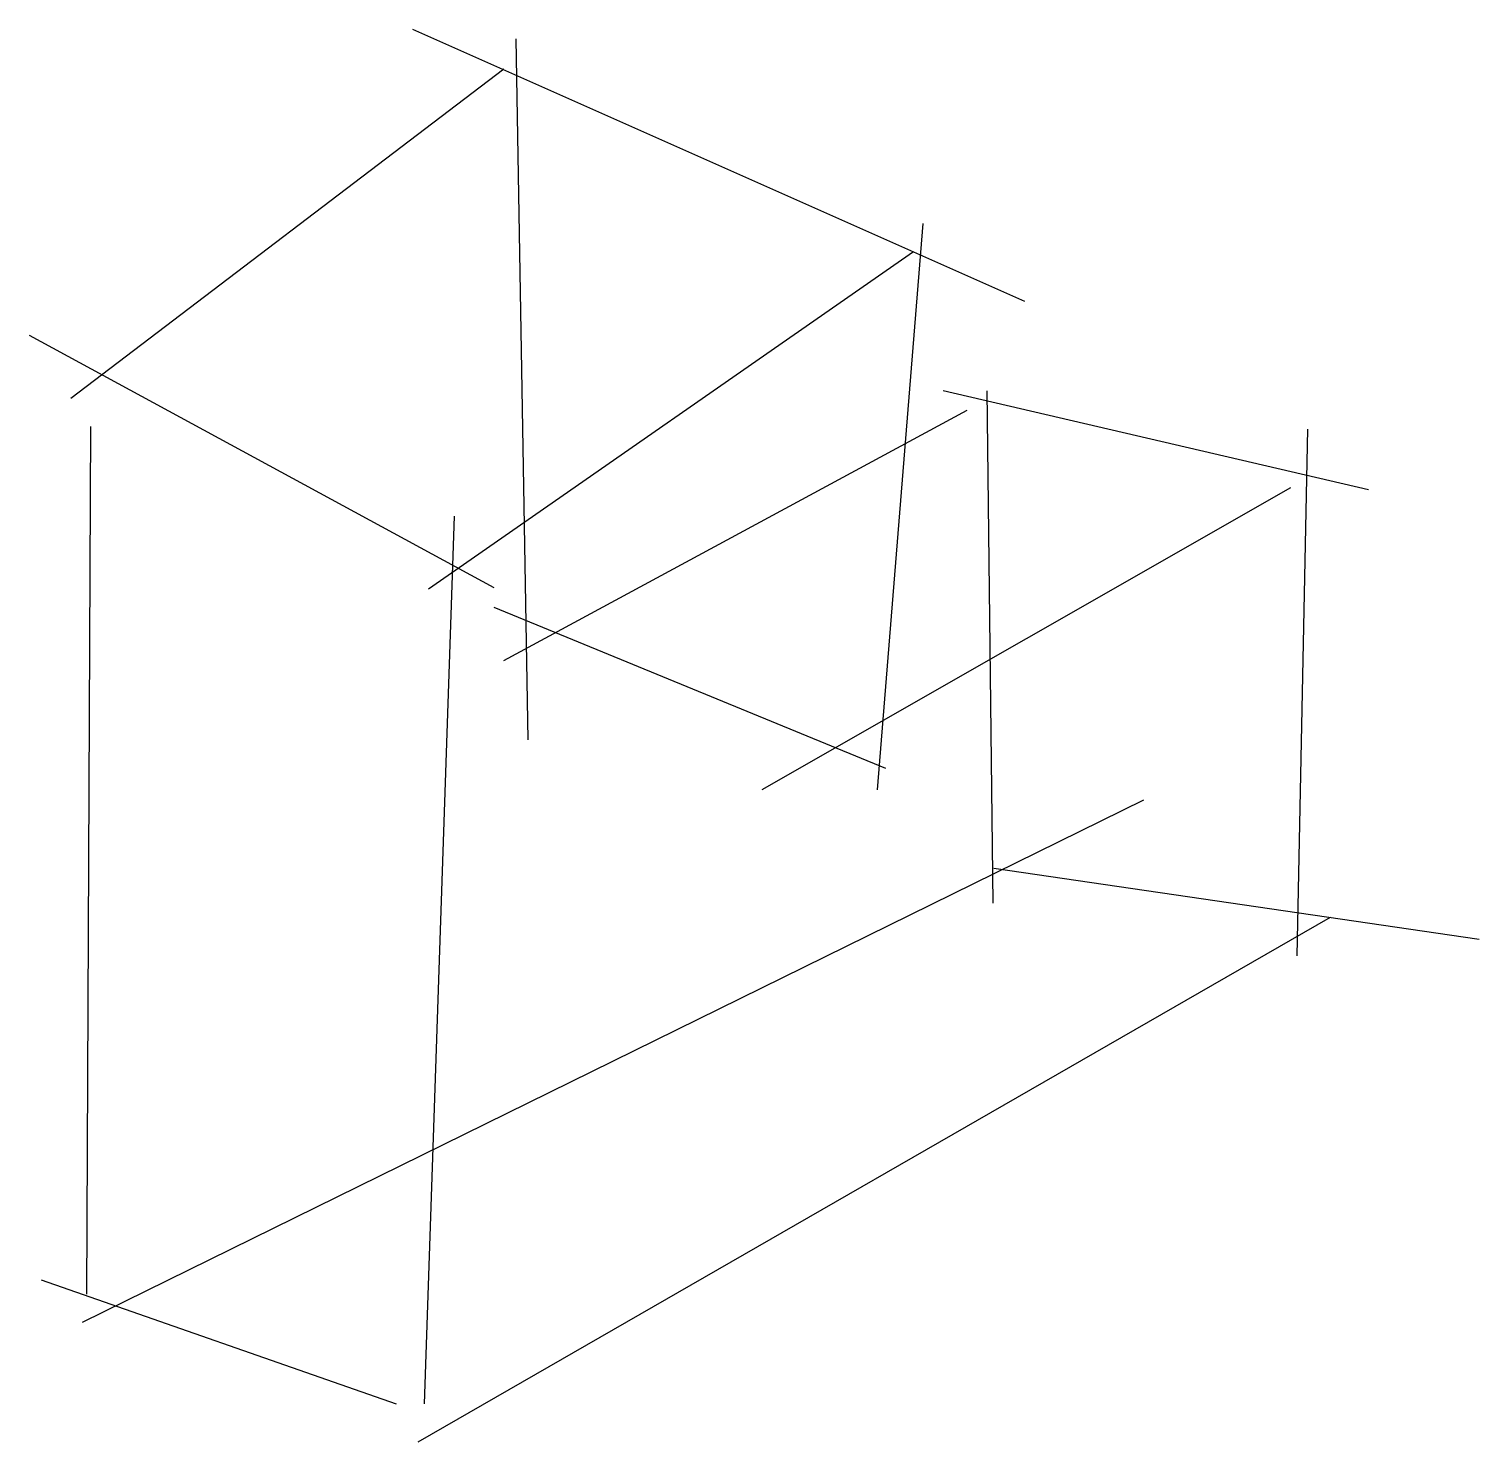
# Model space of a CAD drawing. Header units: metres. Extents: x 284.207 to 285.129, y 366.453 to 367.352.
import ezdxf

# ---------------------------------------------------------------- set-up
doc = ezdxf.new("R2010")
doc.units = ezdxf.units.M

msp = doc.modelspace()

# ---------------------------------------------------------------- linework, layer by layer
at = {"color": 0, "linetype": 'CONTINUOUS'}
for p, q in [((284.450572, 367.351531), (284.839956, 367.178506)), ((284.516312, 367.345217), (284.523898, 366.899391)), ((284.233124, 367.116621), (284.508727, 367.326272)), ((284.746366, 366.867529), (284.775478, 367.227723)), ((284.460686, 366.995376), (284.769159, 367.21008)), ((284.206538, 367.156747), (284.502369, 366.996351)), ((284.788123, 367.121672), (285.058669, 367.058524)), ((284.815875, 367.121357), (284.819668, 366.795513)), ((284.508727, 366.94991), (284.803294, 367.109043)), ((284.245705, 367.098624), (284.243177, 366.54671)), ((285.019986, 367.097037), (285.013147, 366.761932)), ((284.673077, 366.867817), (285.009364, 367.059787)), ((284.47707, 367.041575), (284.457932, 366.476943)), ((284.502369, 366.983722), (284.751423, 366.881422)), ((284.240649, 366.529028), (284.91575, 366.861187)), ((284.820356, 366.817747), (285.129028, 366.772642)), ((284.454105, 366.452727), (285.034615, 366.786662)), ((284.214246, 366.555966), (284.440071, 366.476943))]:
    msp.add_line(p, q, dxfattribs=at)

doc.saveas('drawing.dxf')
